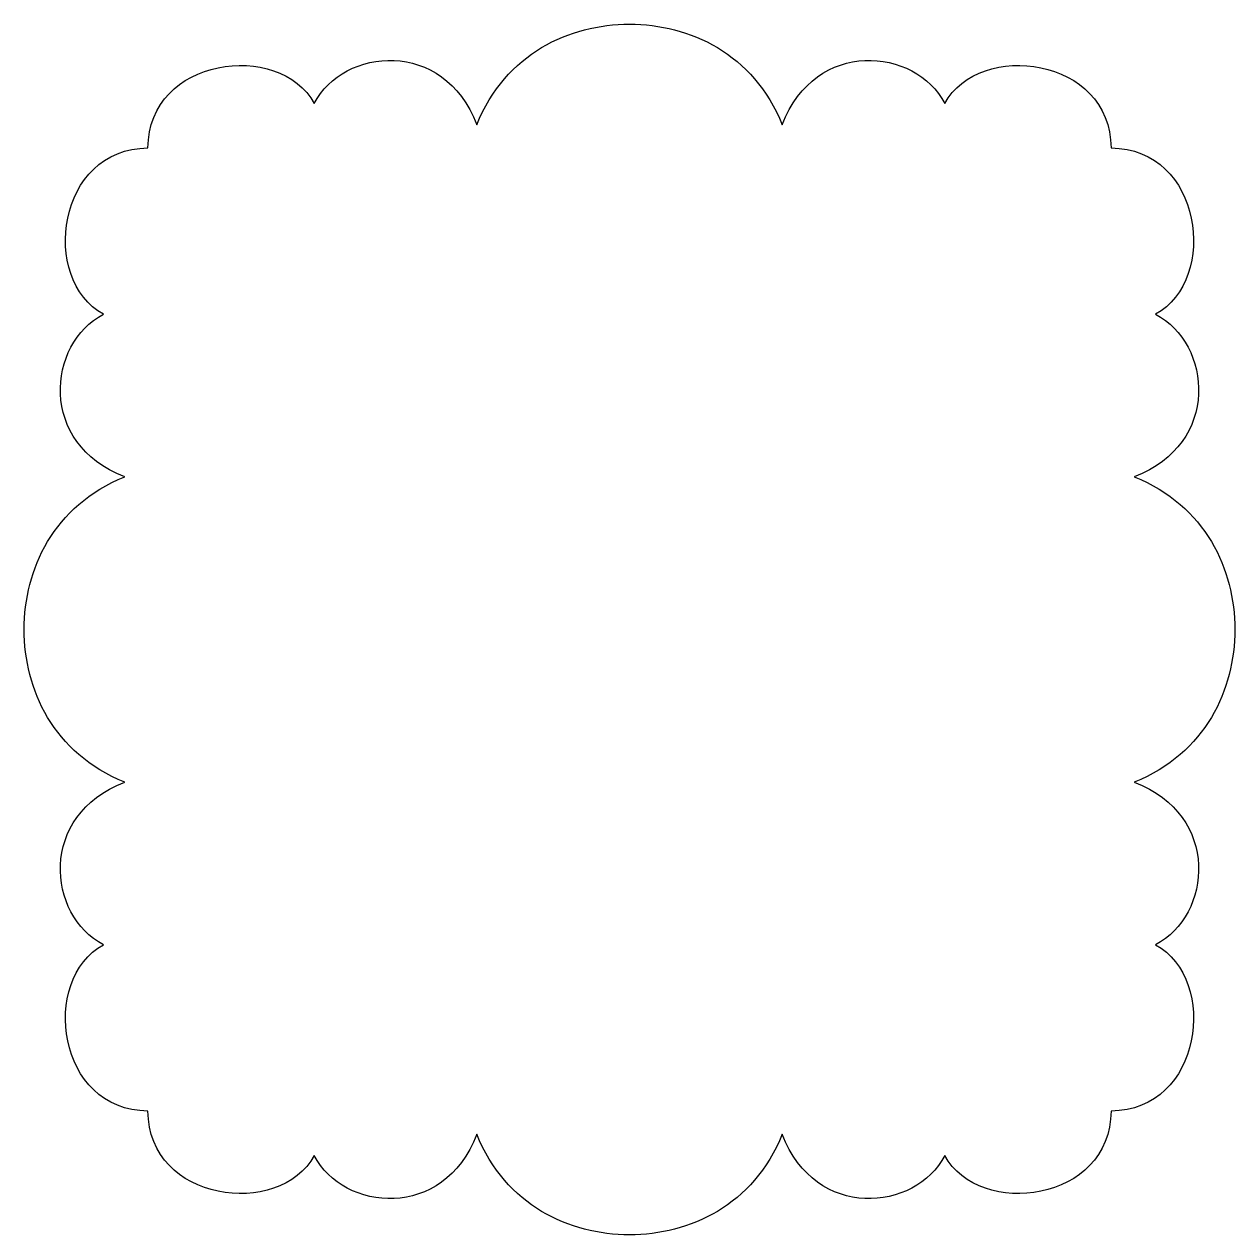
# Model space of a CAD drawing. Header units: centimetres. Extents: x 0.08 to 9.6, y -14.66 to -5.13.
import ezdxf

# ---------------------------------------------------------------- set-up
doc = ezdxf.new("R2010")
doc.units = ezdxf.units.CM
doc.header["$MEASUREMENT"] = 0
doc.layers.add('Layer 1', color=7, linetype='Continuous')

msp = doc.modelspace()

# ---------------------------------------------------------------- linework, layer by layer
at = {"layer": 'Layer 1', "color": 243}
msp.add_open_spline([(8.81372, -11.09636), (9.37662, -10.86818), (9.60477, -10.36598), (9.60477, -9.89428), (9.60477, -9.89428), (9.60477, -9.42266), (9.37662, -8.92064), (8.81372, -8.6922), (8.81372, -8.6922), (9.4982, -8.4337), (9.42224, -7.64236), (8.98094, -7.41418), (8.98094, -7.41418), (9.48315, -7.14034), (9.34601, -6.10582), (8.6309, -6.10582), (8.6309, -6.10582), (8.6309, -5.39073), (7.59633, -5.25352), (7.32251, -5.7558), (7.32251, -5.7558), (7.09436, -5.31447), (6.30302, -5.23849), (6.04449, -5.92302), (6.04449, -5.92302), (5.81605, -5.36012), (5.31408, -5.13194), (4.84241, -5.13194), (4.84241, -5.13194), (4.37074, -5.13194), (3.86851, -5.36012), (3.64033, -5.92302), (3.64033, -5.92302), (3.38157, -5.23849), (2.59046, -5.31448), (2.36205, -5.7558), (2.36205, -5.7558), (2.08821, -5.25354), (1.05366, -5.39073), (1.05366, -6.10582), (1.05366, -6.10582), (0.33854, -6.10582), (0.20165, -7.14037), (0.70362, -7.41418), (0.70362, -7.41418), (0.26229, -7.64262), (0.18633, -8.4337), (0.87113, -8.69249), (0.87113, -8.69249), (0.30794, -8.92061), (0.07979, -9.42263), (0.07979, -9.89425), (0.07979, -9.89425), (0.07979, -10.36592), (0.30794, -10.86815), (0.87113, -11.09633), (0.87113, -11.09633), (0.18634, -11.35512), (0.2623, -12.14622), (0.70362, -12.37464), (0.70362, -12.37464), (0.20165, -12.64843), (0.33855, -13.683), (1.05366, -13.683), (1.05366, -13.683), (1.05366, -14.39809), (2.08823, -14.53498), (2.36205, -14.03302), (2.36205, -14.03302), (2.59046, -14.47435), (3.38154, -14.55031), (3.64033, -13.86554), (3.64033, -13.86554), (3.86851, -14.42871), (4.37074, -14.65688), (4.84241, -14.65688), (4.84241, -14.65688), (5.31408, -14.65688), (5.81605, -14.4287), (6.04449, -13.86554), (6.04449, -13.86554), (6.30301, -14.55031), (7.09436, -14.47435), (7.32251, -14.03302), (7.32251, -14.03302), (7.59635, -14.53499), (8.6309, -14.39809), (8.6309, -13.683), (8.6309, -13.683), (9.34602, -13.683), (9.48318, -12.6484), (8.98094, -12.37437), (8.98094, -12.37437), (9.42224, -12.14623), (9.4982, -11.35515), (8.81372, -11.09636)], degree=3, knots=[0, 0, 0, 0, 0.04, 0.04, 0.04, 0.04, 0.08, 0.08, 0.08, 0.08, 0.12, 0.12, 0.12, 0.12, 0.16, 0.16, 0.16, 0.16, 0.2, 0.2, 0.2, 0.2, 0.24, 0.24, 0.24, 0.24, 0.28, 0.28, 0.28, 0.28, 0.32, 0.32, 0.32, 0.32, 0.36, 0.36, 0.36, 0.36, 0.4, 0.4, 0.4, 0.4, 0.44, 0.44, 0.44, 0.44, 0.48, 0.48, 0.48, 0.48, 0.52, 0.52, 0.52, 0.52, 0.56, 0.56, 0.56, 0.56, 0.6, 0.6, 0.6, 0.6, 0.64, 0.64, 0.64, 0.64, 0.68, 0.68, 0.68, 0.68, 0.72, 0.72, 0.72, 0.72, 0.76, 0.76, 0.76, 0.76, 0.8, 0.8, 0.8, 0.8, 0.84, 0.84, 0.84, 0.84, 0.88, 0.88, 0.88, 0.88, 0.92, 0.92, 0.92, 0.92, 1, 1, 1, 1], dxfattribs=at)

doc.saveas('drawing.dxf')
